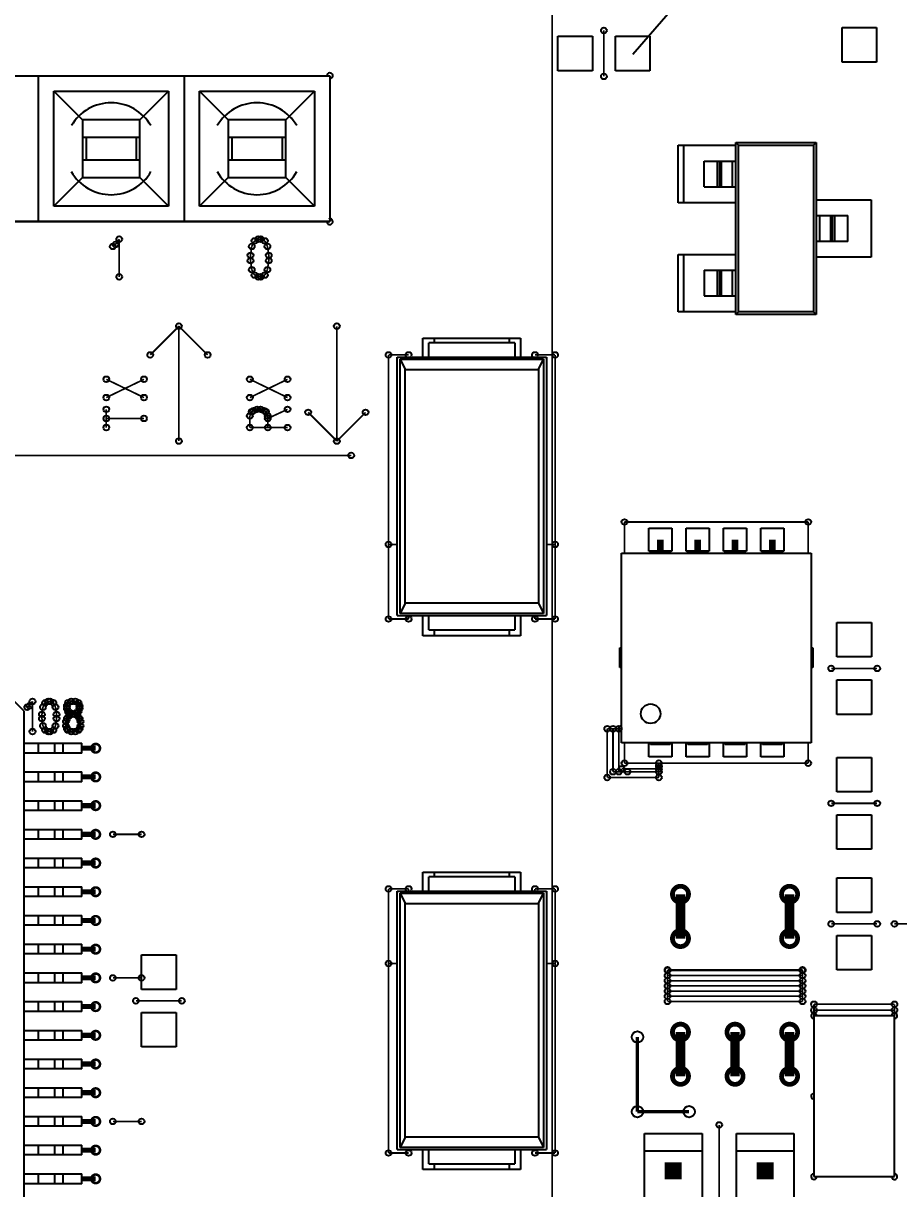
# Model space of a CAD drawing. Header units: millimetres. Extents: x 0 to 297, y 0 to 210.
# Drawn here: x 99.6 to 114.84, y 107.77 to 128.06 of the extents above; entities that cross this region are included whole.
import ezdxf

# ---------------------------------------------------------------- set-up
doc = ezdxf.new("R2010")
doc.units = ezdxf.units.MM
doc.header["$LTSCALE"] = 16.335
doc.layers.get('0').update_dxf_attribs({"linetype": 'CONTINUOUS'})
doc.layers.add('1', color=7, linetype='CONTINUOUS')
doc.styles.get("Standard").update_dxf_attribs({"font": 'txt', "width": 0.8})
doc.styles.add('TEXTSTYLE_1', font='gdt', dxfattribs={"width": 0.8})
doc.dimstyles.new('DIMSTYLE_2', dxfattribs={"dimtxt": 4, "dimasz": 4.8, "dimexe": 3, "dimexo": 1.6, "dimtad": 0, "dimtih": 1, "dimtoh": 1, "dimdsep": 46, "dimtxsty": 'Standard', "dimblk": '_FILLED', "dimblk1": '_FILLED', "dimblk2": '_FILLED', "dimcen": 0.09, "dimadec": 0, "dimazin": 0, "dimtp": 0.1, "dimtm": 0.1, "dimtfac": 1, "dimtmove": 0, "dimatfit": 2, "dimldrblk": '_FILLED', "dimfxl": 1, "dimtolj": 1, "dimarcsym": 0})

# ---------------------------------------------------------------- blocks, each defined once
blk = doc.blocks.new('_FILLED')
at = {"color": 0, "linetype": 'ByBlock'}
blk.add_solid([(0, 0), (-1, 0.1667), (-1, -0.1667)], dxfattribs=at)
blk = doc.blocks.new('*D2')
at = {"color": 2, "linetype": 'Continuous'}
for p, q in [((117.809, 136.289), (132.02, 152.691)), ((132.02, 152.691), (136.02, 152.691)), ((119.119, 137.801), (117.809, 136.289)), ((117.809, 136.289), (110.213, 127.522)), ((116.499, 134.777), (117.809, 136.289))]:
    blk.add_line(p, q, dxfattribs=at)
at = {"color": 2, "linetype": 'Continuous', "xscale": 4.8, "yscale": 4.8, "zscale": 4.8}
for p, rotation in [((119.119, 137.801), 229.0936271237), ((116.499, 134.777), 49.092867898)]:
    blk.add_blockref('_FILLED', p, dxfattribs=dict(at, rotation=rotation))
at = {"color": 2, "linetype": 'Continuous', "insert": (138.02, 154.691), "char_height": 4, "width": 8.53333, "attachment_point": 1, "line_spacing_factor": 0.9, "style": 'TEXTSTYLE_1'}
blk.add_mtext('{\\Fgdt;n}\\Ftxt;4', dxfattribs=at)

msp = doc.modelspace()

# ---------------------------------------------------------------- linework, layer by layer
at = {"layer": '1', "color": 7, "linetype": 'Continuous'}
for p, q in [((113.859, 127.988), (114.459, 127.988)), ((113.859, 127.388), (113.859, 127.988)), ((114.459, 127.988), (114.459, 127.388)), ((108.909, 127.838), (109.509, 127.838)), ((108.909, 127.238), (108.909, 127.838)), ((109.509, 127.838), (109.509, 127.238)), ((109.909, 127.838), (110.509, 127.838)), ((109.909, 127.238), (109.909, 127.838)), ((110.509, 127.838), (110.509, 127.238)), ((114.459, 127.388), (113.859, 127.388)), ((84.618, 127.149), (104.938, 127.149)), ((99.858, 127.149), (99.858, 124.609)), ((102.398, 127.149), (102.398, 124.609)), ((104.938, 127.149), (104.938, 124.609)), ((109.509, 127.238), (108.909, 127.238)), ((110.509, 127.238), (109.909, 127.238)), ((100.128, 126.879), (102.128, 126.879)), ((100.128, 124.879), (100.128, 126.879)), ((100.628, 126.379), (100.128, 126.879)), ((101.628, 126.379), (102.128, 126.879)), ((102.128, 126.879), (102.128, 124.879)), ((102.668, 126.879), (104.668, 126.879)), ((102.668, 124.879), (102.668, 126.879)), ((103.168, 126.379), (102.668, 126.879)), ((104.168, 126.379), (104.668, 126.879)), ((104.668, 126.879), (104.668, 124.879)), ((101.628, 126.379), (100.628, 126.379)), ((100.628, 126.379), (100.628, 125.379)), ((101.628, 125.379), (101.628, 126.379)), ((104.168, 126.379), (103.168, 126.379)), ((103.168, 126.379), (103.168, 125.379)), ((104.168, 125.379), (104.168, 126.379)), ((100.628, 126.079), (101.628, 126.079)), ((100.692, 126.079), (100.692, 125.679)), ((101.564, 126.079), (101.564, 125.679)), ((103.168, 126.079), (104.168, 126.079)), ((103.232, 126.079), (103.232, 125.679)), ((104.104, 126.079), (104.104, 125.679)), ((111.004, 125.938), (112.006, 125.938)), ((111.004, 124.938), (111.004, 125.938)), ((111.104, 124.938), (111.104, 125.938)), ((112.004, 125.938), (112.004, 125.664)), ((112.006, 125.989), (113.406, 125.989)), ((112.006, 122.989), (112.006, 125.989)), ((112.006, 125.989), (112.054, 125.941)), ((112.054, 125.941), (113.358, 125.941)), ((112.054, 123.037), (112.054, 125.941)), ((113.406, 125.989), (113.358, 125.941)), ((113.358, 125.941), (113.358, 123.037)), ((113.406, 125.989), (113.406, 122.989)), ((101.628, 125.679), (100.628, 125.679)), ((104.168, 125.679), (103.168, 125.679)), ((111.456, 125.664), (112.006, 125.664)), ((111.456, 125.214), (111.456, 125.664)), ((111.679, 125.664), (111.679, 125.214)), ((111.728, 125.214), (111.728, 125.664)), ((111.751, 125.664), (111.751, 125.214)), ((111.949, 125.214), (111.949, 125.664)), ((100.628, 125.379), (100.128, 124.879)), ((100.628, 125.379), (101.628, 125.379)), ((102.128, 124.879), (101.628, 125.379)), ((103.168, 125.379), (102.668, 124.879)), ((103.168, 125.379), (104.168, 125.379)), ((104.668, 124.879), (104.168, 125.379)), ((111.456, 125.214), (112.006, 125.214)), ((112.004, 125.214), (112.004, 124.938)), ((102.128, 124.879), (100.128, 124.879)), ((104.668, 124.879), (102.668, 124.879)), ((112.006, 124.938), (111.004, 124.938)), ((113.406, 124.988), (114.364, 124.988)), ((114.364, 124.988), (114.364, 123.988)), ((113.406, 124.714), (113.956, 124.714)), ((113.462, 124.714), (113.462, 124.264)), ((113.661, 124.264), (113.661, 124.714)), ((113.683, 124.714), (113.683, 124.264)), ((113.733, 124.264), (113.733, 124.714)), ((113.956, 124.264), (113.956, 124.714)), ((104.938, 124.609), (84.618, 124.609)), ((113.956, 124.264), (113.406, 124.264)), ((111.004, 124.038), (112.006, 124.038)), ((111.004, 123.038), (111.004, 124.038)), ((111.104, 123.038), (111.104, 124.038)), ((112.004, 124.038), (112.004, 123.764)), ((114.364, 123.988), (113.406, 123.988)), ((111.456, 123.764), (112.006, 123.764)), ((111.456, 123.764), (111.456, 123.314)), ((111.679, 123.764), (111.679, 123.314)), ((111.728, 123.314), (111.728, 123.764)), ((111.751, 123.764), (111.751, 123.314)), ((111.949, 123.314), (111.949, 123.764)), ((111.456, 123.314), (112.006, 123.314)), ((112.004, 123.314), (112.004, 123.038)), ((112.006, 123.038), (111.004, 123.038)), ((112.006, 122.989), (112.054, 123.037)), ((113.358, 123.037), (112.054, 123.037)), ((113.406, 122.989), (113.358, 123.037)), ((113.406, 122.989), (112.006, 122.989)), ((106.559, 122.578), (108.259, 122.578)), ((106.559, 122.249), (106.559, 122.578)), ((108.159, 122.499), (106.659, 122.499)), ((106.659, 122.249), (106.659, 122.499)), ((106.759, 122.499), (106.759, 122.578)), ((108.059, 122.578), (108.059, 122.499)), ((108.159, 122.499), (108.159, 122.249)), ((108.259, 122.578), (108.259, 122.249)), ((106.109, 122.249), (108.709, 122.249)), ((106.109, 117.749), (106.109, 122.249)), ((106.159, 122.214), (108.659, 122.214)), ((106.159, 117.784), (106.159, 122.214)), ((106.159, 122.214), (106.249, 122.032)), ((108.569, 122.032), (108.659, 122.214)), ((108.659, 122.214), (108.659, 117.784)), ((108.709, 122.249), (108.709, 117.749)), ((106.249, 122.032), (108.569, 122.032)), ((106.249, 117.966), (106.249, 122.032)), ((108.569, 122.032), (108.569, 117.966)), ((110.493, 118.868), (110.493, 119.268)), ((110.493, 119.268), (110.893, 119.268)), ((110.893, 119.268), (110.893, 118.868)), ((111.143, 119.268), (111.543, 119.268)), ((111.143, 118.868), (111.143, 119.268)), ((111.543, 119.268), (111.543, 118.868)), ((111.793, 118.868), (111.793, 119.268)), ((111.793, 119.268), (112.193, 119.268)), ((112.193, 119.268), (112.193, 118.868)), ((112.443, 118.868), (112.443, 119.268)), ((112.443, 119.268), (112.843, 119.268)), ((112.843, 119.268), (112.843, 118.868)), ((110.018, 115.534), (110.018, 118.834)), ((110.018, 118.834), (113.318, 118.834)), ((110.893, 118.868), (110.493, 118.868)), ((110.523, 118.864), (110.863, 118.864)), ((110.523, 118.834), (110.523, 118.864)), ((110.863, 118.864), (110.863, 118.834)), ((111.543, 118.868), (111.143, 118.868)), ((111.173, 118.864), (111.513, 118.864)), ((111.173, 118.834), (111.173, 118.864)), ((111.513, 118.864), (111.513, 118.834)), ((112.193, 118.868), (111.793, 118.868)), ((111.823, 118.834), (111.823, 118.864)), ((111.823, 118.864), (112.163, 118.864)), ((112.163, 118.864), (112.163, 118.834)), ((112.843, 118.868), (112.443, 118.868)), ((112.473, 118.834), (112.473, 118.864)), ((112.473, 118.864), (112.813, 118.864)), ((112.813, 118.864), (112.813, 118.834)), ((113.318, 118.834), (113.318, 115.534)), ((106.249, 117.966), (106.159, 117.784)), ((108.569, 117.966), (106.249, 117.966)), ((108.569, 117.966), (108.659, 117.784)), ((106.109, 117.749), (108.709, 117.749)), ((108.659, 117.784), (106.159, 117.784)), ((106.559, 117.398), (106.559, 117.749)), ((106.659, 117.499), (106.659, 117.749)), ((108.159, 117.749), (108.159, 117.499)), ((108.259, 117.749), (108.259, 117.398)), ((113.768, 117.628), (114.368, 117.628)), ((113.768, 117.028), (113.768, 117.628)), ((114.368, 117.628), (114.368, 117.028)), ((108.259, 117.398), (106.559, 117.398)), ((106.659, 117.499), (108.159, 117.499)), ((106.759, 117.398), (106.759, 117.499)), ((108.059, 117.499), (108.059, 117.398)), ((109.988, 117.184), (110.018, 117.184)), ((109.988, 116.844), (109.988, 117.184)), ((113.318, 117.184), (113.348, 117.184)), ((113.348, 117.184), (113.348, 116.844)), ((114.368, 117.028), (113.768, 117.028)), ((110.018, 116.844), (109.988, 116.844)), ((113.348, 116.844), (113.318, 116.844)), ((99.609, 116.089), (99.109, 116.589)), ((113.768, 116.628), (114.368, 116.628)), ((113.768, 116.028), (113.768, 116.628)), ((114.368, 116.628), (114.368, 116.028)), ((99.609, 116.089), (99.609, 97.289)), ((114.368, 116.028), (113.768, 116.028)), ((99.609, 115.524), (100.62, 115.524)), ((99.859, 115.524), (99.859, 115.354)), ((100.149, 115.354), (100.149, 115.524)), ((100.29, 115.354), (100.29, 115.524)), ((100.62, 115.354), (100.62, 115.524)), ((113.318, 115.534), (110.018, 115.534)), ((110.493, 115.288), (110.493, 115.534)), ((110.523, 115.504), (110.523, 115.534)), ((110.863, 115.504), (110.523, 115.504)), ((110.863, 115.504), (110.863, 115.534)), ((110.893, 115.534), (110.893, 115.288)), ((111.143, 115.288), (111.143, 115.534)), ((111.173, 115.504), (111.173, 115.534)), ((111.513, 115.504), (111.173, 115.504)), ((111.513, 115.504), (111.513, 115.534)), ((111.543, 115.534), (111.543, 115.288)), ((111.793, 115.288), (111.793, 115.534)), ((111.823, 115.504), (111.823, 115.534)), ((112.163, 115.504), (111.823, 115.504)), ((112.163, 115.504), (112.163, 115.534)), ((112.193, 115.534), (112.193, 115.288)), ((112.443, 115.288), (112.443, 115.534)), ((112.473, 115.504), (112.473, 115.534)), ((112.813, 115.504), (112.473, 115.504)), ((112.813, 115.504), (112.813, 115.534)), ((112.843, 115.534), (112.843, 115.288)), ((100.62, 115.354), (99.609, 115.354)), ((110.893, 115.288), (110.493, 115.288)), ((111.543, 115.288), (111.143, 115.288)), ((112.193, 115.288), (111.793, 115.288)), ((112.843, 115.288), (112.443, 115.288)), ((113.768, 115.278), (114.368, 115.278)), ((113.768, 114.678), (113.768, 115.278)), ((114.368, 115.278), (114.368, 114.678)), ((99.609, 115.024), (100.62, 115.024)), ((99.859, 115.024), (99.859, 114.854)), ((100.149, 114.854), (100.149, 115.024)), ((100.29, 114.854), (100.29, 115.024)), ((100.62, 114.854), (100.62, 115.024)), ((100.62, 114.854), (99.609, 114.854)), ((114.368, 114.678), (113.768, 114.678)), ((99.609, 114.524), (100.62, 114.524)), ((99.859, 114.524), (99.859, 114.354)), ((100.149, 114.354), (100.149, 114.524)), ((100.29, 114.354), (100.29, 114.524)), ((100.62, 114.354), (100.62, 114.524)), ((100.62, 114.354), (99.609, 114.354)), ((113.768, 114.278), (114.368, 114.278)), ((113.768, 113.678), (113.768, 114.278)), ((114.368, 114.278), (114.368, 113.678)), ((99.609, 114.024), (100.62, 114.024)), ((99.859, 114.024), (99.859, 113.854)), ((100.149, 113.854), (100.149, 114.024)), ((100.29, 113.854), (100.29, 114.024)), ((100.62, 113.854), (100.62, 114.024)), ((100.62, 113.854), (99.609, 113.854)), ((114.368, 113.678), (113.768, 113.678)), ((99.609, 113.524), (100.62, 113.524)), ((99.859, 113.524), (99.859, 113.354)), ((100.149, 113.354), (100.149, 113.524)), ((100.29, 113.354), (100.29, 113.524)), ((100.62, 113.354), (100.62, 113.524)), ((100.62, 113.354), (99.609, 113.354)), ((106.559, 113.278), (108.259, 113.278)), ((106.559, 112.949), (106.559, 113.278)), ((106.759, 113.199), (106.759, 113.278)), ((108.059, 113.278), (108.059, 113.199)), ((108.259, 113.278), (108.259, 112.949)), ((108.159, 113.199), (106.659, 113.199)), ((106.659, 112.949), (106.659, 113.199)), ((108.159, 113.199), (108.159, 112.949)), ((113.768, 113.178), (114.368, 113.178)), ((113.768, 112.578), (113.768, 113.178)), ((114.368, 113.178), (114.368, 112.578)), ((99.609, 113.024), (100.62, 113.024)), ((100.62, 112.854), (99.609, 112.854)), ((99.859, 113.024), (99.859, 112.854)), ((100.149, 112.854), (100.149, 113.024)), ((100.29, 112.854), (100.29, 113.024)), ((100.62, 112.854), (100.62, 113.024)), ((106.109, 112.949), (108.709, 112.949)), ((106.109, 108.449), (106.109, 112.949)), ((106.159, 112.914), (108.659, 112.914)), ((106.159, 108.484), (106.159, 112.914)), ((106.159, 112.914), (106.249, 112.732)), ((108.569, 112.732), (108.659, 112.914)), ((108.659, 112.914), (108.659, 108.484)), ((108.709, 112.949), (108.709, 108.449)), ((106.249, 112.732), (108.569, 112.732)), ((106.249, 108.666), (106.249, 112.732)), ((108.569, 112.732), (108.569, 108.666)), ((99.609, 112.524), (100.62, 112.524)), ((99.859, 112.524), (99.859, 112.354)), ((100.149, 112.354), (100.149, 112.524)), ((100.29, 112.354), (100.29, 112.524)), ((100.62, 112.354), (100.62, 112.524)), ((114.368, 112.578), (113.768, 112.578)), ((100.62, 112.354), (99.609, 112.354)), ((113.768, 112.178), (114.368, 112.178)), ((113.768, 111.578), (113.768, 112.178)), ((114.368, 112.178), (114.368, 111.578)), ((99.609, 112.024), (100.62, 112.024)), ((100.62, 111.854), (99.609, 111.854)), ((99.859, 112.024), (99.859, 111.854)), ((100.149, 111.854), (100.149, 112.024)), ((100.29, 111.854), (100.29, 112.024)), ((100.62, 111.854), (100.62, 112.024)), ((101.659, 111.838), (102.259, 111.838)), ((101.659, 111.238), (101.659, 111.838)), ((102.259, 111.838), (102.259, 111.238)), ((99.609, 111.524), (100.62, 111.524)), ((99.859, 111.524), (99.859, 111.354)), ((100.149, 111.354), (100.149, 111.524)), ((100.29, 111.354), (100.29, 111.524)), ((100.62, 111.354), (100.62, 111.524)), ((114.368, 111.578), (113.768, 111.578)), ((100.62, 111.354), (99.609, 111.354)), ((102.259, 111.238), (101.659, 111.238)), ((99.609, 111.024), (100.62, 111.024)), ((99.859, 111.024), (99.859, 110.854)), ((100.149, 110.854), (100.149, 111.024)), ((100.29, 110.854), (100.29, 111.024)), ((100.62, 110.854), (100.62, 111.024)), ((100.62, 110.854), (99.609, 110.854)), ((101.659, 110.838), (102.259, 110.838)), ((101.659, 110.238), (101.659, 110.838)), ((102.259, 110.838), (102.259, 110.238)), ((113.368, 110.779), (113.368, 107.979)), ((114.768, 110.779), (113.368, 110.779)), ((114.768, 107.979), (114.768, 110.779)), ((99.609, 110.524), (100.62, 110.524)), ((99.859, 110.524), (99.859, 110.354)), ((100.149, 110.354), (100.149, 110.524)), ((100.29, 110.354), (100.29, 110.524)), ((100.62, 110.354), (100.62, 110.524)), ((100.62, 110.354), (99.609, 110.354)), ((102.259, 110.238), (101.659, 110.238)), ((99.609, 110.024), (100.62, 110.024)), ((99.859, 110.024), (99.859, 109.854)), ((100.149, 109.854), (100.149, 110.024)), ((100.29, 109.854), (100.29, 110.024)), ((100.62, 109.854), (100.62, 110.024)), ((100.62, 109.854), (99.609, 109.854)), ((99.609, 109.524), (100.62, 109.524)), ((99.859, 109.524), (99.859, 109.354)), ((100.149, 109.354), (100.149, 109.524)), ((100.29, 109.354), (100.29, 109.524)), ((100.62, 109.354), (100.62, 109.524)), ((100.62, 109.354), (99.609, 109.354)), ((99.609, 109.024), (100.62, 109.024)), ((99.859, 109.024), (99.859, 108.854)), ((100.149, 108.854), (100.149, 109.024)), ((100.29, 108.854), (100.29, 109.024)), ((100.62, 108.854), (100.62, 109.024)), ((100.62, 108.854), (99.609, 108.854)), ((106.249, 108.666), (106.159, 108.484)), ((108.569, 108.666), (106.249, 108.666)), ((108.569, 108.666), (108.659, 108.484)), ((110.418, 108.728), (111.418, 108.728)), ((110.418, 107.428), (110.418, 108.728)), ((111.418, 108.728), (111.418, 107.428)), ((112.018, 108.728), (113.018, 108.728)), ((112.018, 107.428), (112.018, 108.728)), ((113.018, 108.728), (113.018, 107.428)), ((99.609, 108.524), (100.62, 108.524)), ((99.859, 108.524), (99.859, 108.354)), ((100.149, 108.354), (100.149, 108.524)), ((100.29, 108.354), (100.29, 108.524)), ((100.62, 108.354), (100.62, 108.524)), ((106.109, 108.449), (108.709, 108.449)), ((108.659, 108.484), (106.159, 108.484)), ((106.559, 108.098), (106.559, 108.449)), ((106.659, 108.199), (106.659, 108.449)), ((108.159, 108.449), (108.159, 108.199)), ((108.259, 108.449), (108.259, 108.098)), ((110.418, 108.428), (111.418, 108.428)), ((112.018, 108.428), (113.018, 108.428)), ((100.62, 108.354), (99.609, 108.354)), ((106.659, 108.199), (108.159, 108.199)), ((106.759, 108.098), (106.759, 108.199)), ((108.059, 108.199), (108.059, 108.098)), ((99.609, 108.024), (100.62, 108.024)), ((99.859, 108.024), (99.859, 107.854)), ((100.149, 107.854), (100.149, 108.024)), ((100.29, 107.854), (100.29, 108.024)), ((100.62, 107.854), (100.62, 108.024)), ((108.259, 108.098), (106.559, 108.098)), ((113.368, 107.979), (114.768, 107.979)), ((100.62, 107.854), (99.609, 107.854))]:
    msp.add_line(p, q, dxfattribs=at)
at = {"layer": '1', "color": 9, "linetype": 'Continuous'}
for points, const_width in [([(108.809, 128.288), (108.809, 93.649)], 0.0297), ([(109.709, 127.938), (109.709, 127.138)], 0.0297), ([(104.938, 124.608), (84.618, 124.608)], 0.0297), ([(101.157, 124.178), (101.202, 124.21)], 0.0297), ([(101.202, 124.21), (101.27, 124.303)], 0.0297), ([(101.27, 124.303), (101.27, 123.647)], 0.0297), ([(103.623, 124.272), (103.577, 124.178)], 0.0297), ([(103.691, 124.303), (103.623, 124.272)], 0.0297), ([(103.737, 124.303), (103.691, 124.303)], 0.0297), ([(103.805, 124.272), (103.737, 124.303)], 0.0297), ([(103.85, 124.178), (103.805, 124.272)], 0.0297), ([(103.577, 124.178), (103.555, 124.022)], 0.0297), ([(103.555, 124.022), (103.555, 123.929)], 0.0297), ([(103.873, 124.022), (103.85, 124.178)], 0.0297), ([(103.873, 123.929), (103.873, 124.022)], 0.0297), ([(103.555, 123.929), (103.577, 123.772)], 0.0297), ([(103.85, 123.772), (103.873, 123.929)], 0.0297), ([(103.577, 123.772), (103.623, 123.679)], 0.0297), ([(103.623, 123.679), (103.691, 123.647)], 0.0297), ([(103.691, 123.647), (103.737, 123.647)], 0.0297), ([(103.737, 123.647), (103.805, 123.679)], 0.0297), ([(103.805, 123.679), (103.85, 123.772)], 0.0297), ([(101.809, 122.288), (102.309, 122.788)], 0.0297), ([(102.309, 122.788), (102.809, 122.288)], 0.0297), ([(102.309, 120.788), (102.309, 122.788)], 0.0297), ([(105.059, 122.788), (105.059, 120.788)], 0.0297), ([(105.959, 122.288), (106.309, 122.288)], 0.0297), ([(105.959, 117.688), (105.959, 122.288)], 0.0297), ([(108.859, 122.288), (108.509, 122.288)], 0.0297), ([(108.859, 117.688), (108.859, 122.288)], 0.0297), ([(101.044, 121.545), (101.7, 121.863)], 0.0297), ([(101.044, 121.863), (101.7, 121.545)], 0.0297), ([(103.544, 121.545), (104.2, 121.863)], 0.0297), ([(103.544, 121.863), (104.2, 121.545)], 0.0297), ([(101.044, 121.022), (101.044, 121.34)], 0.0297), ([(101.044, 121.181), (101.7, 121.181)], 0.0297), ([(103.544, 121.226), (103.575, 121.295)], 0.0297), ([(103.544, 121.022), (103.544, 121.226)], 0.0297), ([(103.575, 121.295), (103.606, 121.317)], 0.0297), ([(103.606, 121.317), (103.669, 121.34)], 0.0297), ([(103.669, 121.34), (103.731, 121.34)], 0.0297), ([(103.731, 121.34), (103.793, 121.317)], 0.0297), ([(103.793, 121.317), (103.825, 121.295)], 0.0297), ([(103.825, 121.295), (103.856, 121.226)], 0.0297), ([(103.856, 121.181), (104.2, 121.34)], 0.0297), ([(103.856, 121.226), (103.856, 121.022)], 0.0297), ([(105.059, 120.788), (104.559, 121.288)], 0.0297), ([(105.559, 121.288), (105.059, 120.788)], 0.0297), ([(103.544, 121.022), (104.2, 121.022)], 0.0297), ([(87.559, 120.538), (105.309, 120.538)], 0.0297), ([(110.068, 119.378), (113.268, 119.378)], 0.0297), ([(110.068, 118.834), (110.068, 119.378)], 0.0297), ([(113.268, 119.378), (113.268, 118.834)], 0.0297), ([(106.109, 118.988), (105.959, 118.988)], 0.0297), ([(108.859, 118.988), (108.709, 118.988)], 0.0297), ([(106.309, 117.688), (106.309, 117.749)], 0.0297), ([(108.509, 117.749), (108.509, 117.688)], 0.0297), ([(106.309, 117.688), (105.959, 117.688)], 0.0297), ([(108.509, 117.688), (108.859, 117.688)], 0.0297), ([(114.468, 116.828), (113.668, 116.828)], 0.0297), ([(99.668, 116.153), (99.704, 116.178)], 0.0297), ([(99.704, 116.178), (99.759, 116.253)], 0.0297), ([(99.759, 116.253), (99.759, 115.728)], 0.0297), ([(99.941, 116.153), (99.923, 116.028)], 0.0297), ([(99.977, 116.228), (99.941, 116.153)], 0.0297), ([(100.032, 116.253), (99.977, 116.228)], 0.0297), ([(100.068, 116.253), (100.032, 116.253)], 0.0297), ([(100.123, 116.228), (100.068, 116.253)], 0.0297), ([(100.159, 116.153), (100.123, 116.228)], 0.0297), ([(100.177, 116.028), (100.159, 116.153)], 0.0297), ([(100.377, 116.228), (100.359, 116.178)], 0.0297), ([(100.359, 116.178), (100.359, 116.128)], 0.0297), ([(100.359, 116.128), (100.377, 116.078)], 0.0297), ([(100.432, 116.253), (100.377, 116.228)], 0.0297), ([(100.504, 116.253), (100.432, 116.253)], 0.0297), ([(100.559, 116.228), (100.504, 116.253)], 0.0297), ([(100.577, 116.178), (100.559, 116.228)], 0.0297), ([(100.559, 116.078), (100.577, 116.128)], 0.0297), ([(100.577, 116.128), (100.577, 116.178)], 0.0297), ([(99.923, 116.028), (99.923, 115.953)], 0.0297), ([(99.923, 115.953), (99.941, 115.828)], 0.0297), ([(100.159, 115.828), (100.177, 115.953)], 0.0297), ([(100.177, 115.953), (100.177, 116.028)], 0.0297), ([(100.341, 115.903), (100.359, 115.953)], 0.0297), ([(100.341, 115.828), (100.341, 115.903)], 0.0297), ([(100.359, 115.953), (100.395, 116.003)], 0.0297), ([(100.377, 116.078), (100.413, 116.053)], 0.0297), ([(100.395, 116.003), (100.45, 116.028)], 0.0297), ([(100.413, 116.053), (100.486, 116.028)], 0.0297), ([(100.45, 116.028), (100.522, 116.053)], 0.0297), ([(100.486, 116.028), (100.541, 116.003)], 0.0297), ([(100.522, 116.053), (100.559, 116.078)], 0.0297), ([(100.541, 116.003), (100.577, 115.953)], 0.0297), ([(100.577, 115.953), (100.595, 115.903)], 0.0297), ([(100.595, 115.903), (100.595, 115.828)], 0.0297), ([(99.941, 115.828), (99.977, 115.753)], 0.0297), ([(99.977, 115.753), (100.032, 115.728)], 0.0297), ([(100.032, 115.728), (100.068, 115.728)], 0.0297), ([(100.068, 115.728), (100.123, 115.753)], 0.0297), ([(100.123, 115.753), (100.159, 115.828)], 0.0297), ([(100.359, 115.778), (100.341, 115.828)], 0.0297), ([(100.377, 115.753), (100.359, 115.778)], 0.0297), ([(100.432, 115.728), (100.377, 115.753)], 0.0297), ([(100.504, 115.728), (100.432, 115.728)], 0.0297), ([(100.559, 115.753), (100.504, 115.728)], 0.0297), ([(100.577, 115.778), (100.559, 115.753)], 0.0297), ([(100.595, 115.828), (100.577, 115.778)], 0.0297), ([(110.018, 115.778), (109.768, 115.778)], 0.0297), ([(109.768, 115.778), (109.768, 114.928)], 0.0297), ([(109.868, 115.778), (109.868, 115.028)], 0.0297), ([(109.968, 115.778), (109.968, 115.028)], 0.0297), ([(110.068, 115.178), (110.068, 115.534)], 0.0297), ([(113.268, 115.534), (113.268, 115.178)], 0.0297), ([(110.668, 115.078), (110.018, 115.078)], 0.0297), ([(113.268, 115.178), (110.068, 115.178)], 0.0297), ([(110.668, 114.928), (110.668, 115.178)], 0.0297), ([(109.768, 114.928), (110.668, 114.928)], 0.0297), ([(109.868, 115.028), (110.668, 115.028)], 0.0297), ([(114.468, 114.478), (113.668, 114.478)], 0.0297), ([(101.159, 113.938), (101.659, 113.938)], 0.0297), ([(106.309, 112.988), (105.959, 112.988)], 0.0297), ([(105.959, 112.988), (105.959, 108.388)], 0.0297), ([(106.309, 112.949), (106.309, 112.988)], 0.0297), ([(108.509, 112.988), (108.859, 112.988)], 0.0297), ([(108.509, 112.988), (108.509, 112.949)], 0.0297), ([(108.859, 112.988), (108.859, 108.388)], 0.0297), ([(113.668, 112.378), (114.468, 112.378)], 0.0297), ([(114.768, 112.378), (115.568, 112.378)], 0.0297), ([(105.959, 111.688), (106.109, 111.688)], 0.0297), ([(108.709, 111.688), (108.859, 111.688)], 0.0297), ([(101.159, 111.438), (101.659, 111.438)], 0.0297), ([(110.818, 111.028), (110.818, 111.578)], 0.0297), ([(110.818, 111.578), (113.168, 111.578)], 0.0297), ([(110.818, 111.567), (113.168, 111.567)], 0.0297), ([(110.818, 111.477), (113.168, 111.477)], 0.0297), ([(113.168, 111.578), (113.168, 111.028)], 0.0297), ([(110.818, 111.388), (113.168, 111.388)], 0.0297), ([(110.818, 111.297), (113.168, 111.297)], 0.0297), ([(101.559, 111.038), (102.359, 111.038)], 0.0297), ([(110.818, 111.207), (113.168, 111.207)], 0.0297), ([(110.818, 111.118), (113.168, 111.118)], 0.0297), ([(113.168, 111.028), (110.818, 111.028)], 0.0297), ([(113.368, 110.978), (114.768, 110.978)], 0.0297), ([(113.368, 110.778), (113.368, 110.978)], 0.0297), ([(114.768, 110.878), (113.368, 110.878)], 0.0297), ([(114.768, 110.978), (114.768, 110.778)], 0.0297), ([(110.293, 110.408), (110.293, 109.108)], 0.0594), ([(110.293, 109.108), (111.193, 109.108)], 0.0594), ([(101.159, 108.938), (101.659, 108.938)], 0.0297), ([(111.718, 107.278), (111.718, 108.878)], 0.0297), ([(105.959, 108.388), (106.309, 108.388)], 0.0297), ([(108.859, 108.388), (108.509, 108.388)], 0.0297), ([(114.768, 107.978), (113.368, 107.978)], 0.0297)]:
    msp.add_lwpolyline(points, dxfattribs=dict(at, const_width=const_width))
at = {"layer": '1', "color": 1, "linetype": 'Continuous'}
for points, const_width in [([(110.693, 118.864), (110.693, 119.068)], 0.119), ([(111.343, 118.864), (111.343, 119.068)], 0.119), ([(111.993, 118.864), (111.993, 119.068)], 0.119), ([(112.643, 118.864), (112.643, 119.068)], 0.119), ([(110.693, 115.488), (110.693, 115.504)], 0.119), ([(111.343, 115.488), (111.343, 115.504)], 0.119), ([(111.993, 115.488), (111.993, 115.504)], 0.119), ([(112.643, 115.488), (112.643, 115.504)], 0.119), ([(100.62, 115.438), (100.859, 115.438)], 0.0891), ([(100.62, 114.938), (100.859, 114.938)], 0.0891), ([(100.62, 114.438), (100.859, 114.438)], 0.0891), ([(100.62, 113.938), (100.859, 113.938)], 0.0891), ([(100.62, 113.438), (100.859, 113.438)], 0.0891), ([(100.62, 112.938), (100.859, 112.938)], 0.0891), ([(111.043, 112.123), (111.043, 112.894)], 0.166), ([(112.943, 112.123), (112.943, 112.894)], 0.166), ([(100.62, 112.438), (100.859, 112.438)], 0.0891), ([(100.62, 111.938), (100.859, 111.938)], 0.0891), ([(100.62, 111.438), (100.859, 111.438)], 0.0891), ([(100.62, 110.938), (100.859, 110.938)], 0.0891), ([(100.62, 110.438), (100.859, 110.438)], 0.0891), ([(111.043, 109.724), (111.043, 110.493)], 0.166), ([(111.993, 109.724), (111.993, 110.493)], 0.166), ([(112.943, 109.724), (112.943, 110.493)], 0.166), ([(100.62, 109.938), (100.859, 109.938)], 0.0891), ([(100.62, 109.438), (100.859, 109.438)], 0.0891), ([(100.62, 108.938), (100.859, 108.938)], 0.0891), ([(100.62, 108.438), (100.859, 108.438)], 0.0891), ([(110.918, 108.228), (110.918, 107.928)], 0.297), ([(112.518, 108.228), (112.518, 107.928)], 0.297), ([(100.62, 107.938), (100.859, 107.938)], 0.0891)]:
    msp.add_lwpolyline(points, dxfattribs=dict(at, const_width=const_width))
at = {"layer": '1', "color": 7, "linetype": 'Continuous'}
for points, const_width in [([(100.784, 115.438, 1), (100.934, 115.438, 1)], 0.0445), ([(100.784, 114.938, 1), (100.934, 114.938, 1)], 0.0445), ([(100.784, 114.438, 1), (100.934, 114.438, 1)], 0.0445), ([(100.784, 113.938, 1), (100.934, 113.938, 1)], 0.0445), ([(100.784, 113.438, 1), (100.934, 113.438, 1)], 0.0445), ([(110.903, 112.894, 1), (111.183, 112.894, 1)], 0.0832), ([(112.803, 112.894, 1), (113.083, 112.894, 1)], 0.0832), ([(100.784, 112.938, 1), (100.934, 112.938, 1)], 0.0445), ([(100.784, 112.438, 1), (100.934, 112.438, 1)], 0.0445), ([(110.903, 112.123, 1), (111.183, 112.123, 1)], 0.0832), ([(112.803, 112.123, 1), (113.083, 112.123, 1)], 0.0832), ([(100.784, 111.938, 1), (100.934, 111.938, 1)], 0.0445), ([(100.784, 111.438, 1), (100.934, 111.438, 1)], 0.0445), ([(100.784, 110.938, 1), (100.934, 110.938, 1)], 0.0445), ([(110.903, 110.493, 1), (111.183, 110.493, 1)], 0.0832), ([(111.853, 110.493, 1), (112.133, 110.493, 1)], 0.0832), ([(112.803, 110.493, 1), (113.083, 110.493, 1)], 0.0832), ([(100.784, 110.438, 1), (100.934, 110.438, 1)], 0.0445), ([(100.784, 109.938, 1), (100.934, 109.938, 1)], 0.0445), ([(110.903, 109.724, 1), (111.183, 109.724, 1)], 0.0832), ([(111.853, 109.724, 1), (112.133, 109.724, 1)], 0.0832), ([(112.803, 109.724, 1), (113.083, 109.724, 1)], 0.0832), ([(100.784, 109.438, 1), (100.934, 109.438, 1)], 0.0445), ([(100.784, 108.938, 1), (100.934, 108.938, 1)], 0.0445), ([(100.784, 108.438, 1), (100.934, 108.438, 1)], 0.0445), ([(100.784, 107.938, 1), (100.934, 107.938, 1)], 0.0445)]:
    msp.add_lwpolyline(points, format="xyb", close=True, dxfattribs=dict(at, const_width=const_width))
for centre, radius in [((109.709, 127.938), 0.05), ((109.709, 127.138), 0.05), ((101.157, 124.178), 0.05), ((101.202, 124.21), 0.05), ((101.27, 124.303), 0.05), ((103.577, 124.178), 0.05), ((103.623, 124.272), 0.05), ((103.691, 124.303), 0.05), ((103.737, 124.303), 0.05), ((103.805, 124.272), 0.05), ((103.85, 124.178), 0.05), ((103.555, 124.022), 0.05), ((103.873, 124.022), 0.05), ((103.555, 123.929), 0.05), ((103.577, 123.772), 0.05), ((103.85, 123.772), 0.05), ((103.873, 123.929), 0.05), ((101.27, 123.647), 0.05), ((103.623, 123.679), 0.05), ((103.691, 123.647), 0.05), ((103.737, 123.647), 0.05), ((103.805, 123.679), 0.05), ((102.309, 122.788), 0.05), ((105.059, 122.788), 0.05), ((101.809, 122.288), 0.05), ((102.809, 122.288), 0.05), ((105.959, 122.288), 0.05), ((106.309, 122.288), 0.05), ((108.509, 122.288), 0.05), ((108.859, 122.288), 0.05), ((101.044, 121.863), 0.05), ((101.7, 121.863), 0.05), ((103.544, 121.863), 0.05), ((104.2, 121.863), 0.05), ((101.044, 121.545), 0.05), ((101.7, 121.545), 0.05), ((103.544, 121.545), 0.05), ((104.2, 121.545), 0.05), ((101.044, 121.34), 0.05), ((103.669, 121.34), 0.05), ((103.731, 121.34), 0.05), ((104.2, 121.34), 0.05), ((101.044, 121.181), 0.05), ((101.7, 121.181), 0.05), ((103.544, 121.226), 0.05), ((103.575, 121.295), 0.05), ((103.606, 121.317), 0.05), ((103.793, 121.317), 0.05), ((103.825, 121.295), 0.05), ((103.856, 121.226), 0.05), ((103.856, 121.181), 0.05), ((104.559, 121.288), 0.05), ((105.559, 121.288), 0.05), ((101.044, 121.022), 0.05), ((103.544, 121.022), 0.05), ((103.856, 121.022), 0.05), ((104.2, 121.022), 0.05), ((102.309, 120.788), 0.05), ((105.059, 120.788), 0.05), ((105.309, 120.538), 0.05), ((110.068, 119.378), 0.05), ((113.268, 119.378), 0.05), ((105.959, 118.988), 0.05), ((108.859, 118.988), 0.05), ((105.959, 117.688), 0.05), ((106.309, 117.688), 0.05), ((108.509, 117.688), 0.05), ((108.859, 117.688), 0.05), ((113.668, 116.828), 0.05), ((114.468, 116.828), 0.05), ((99.759, 116.253), 0.05), ((100.032, 116.253), 0.05), ((100.068, 116.253), 0.05), ((100.432, 116.253), 0.05), ((100.504, 116.253), 0.05), ((99.668, 116.153), 0.05), ((99.704, 116.178), 0.05), ((99.941, 116.153), 0.05), ((99.977, 116.228), 0.05), ((100.123, 116.228), 0.05), ((100.159, 116.153), 0.05), ((100.359, 116.178), 0.05), ((100.359, 116.128), 0.05), ((100.377, 116.228), 0.05), ((100.377, 116.078), 0.05), ((100.413, 116.053), 0.05), ((100.522, 116.053), 0.05), ((100.559, 116.228), 0.05), ((100.559, 116.078), 0.05), ((100.577, 116.178), 0.05), ((100.577, 116.128), 0.05), ((110.523, 116.039), 0.17), ((99.923, 116.028), 0.05), ((99.923, 115.953), 0.05), ((100.177, 116.028), 0.05), ((100.177, 115.953), 0.05), ((100.341, 115.903), 0.05), ((100.359, 115.953), 0.05), ((100.395, 116.003), 0.05), ((100.45, 116.028), 0.05), ((100.486, 116.028), 0.05), ((100.541, 116.003), 0.05), ((100.577, 115.953), 0.05), ((100.595, 115.903), 0.05), ((99.759, 115.728), 0.05), ((99.941, 115.828), 0.05), ((99.977, 115.753), 0.05), ((100.032, 115.728), 0.05), ((100.068, 115.728), 0.05), ((100.123, 115.753), 0.05), ((100.159, 115.828), 0.05), ((100.341, 115.828), 0.05), ((100.359, 115.778), 0.05), ((100.377, 115.753), 0.05), ((100.432, 115.728), 0.05), ((100.504, 115.728), 0.05), ((100.559, 115.753), 0.05), ((100.577, 115.778), 0.05), ((100.595, 115.828), 0.05), ((109.768, 115.778), 0.05), ((109.868, 115.778), 0.05), ((109.968, 115.778), 0.05), ((110.018, 115.078), 0.05), ((110.068, 115.178), 0.05), ((110.668, 115.178), 0.05), ((110.668, 115.128), 0.05), ((110.668, 115.078), 0.05), ((113.268, 115.178), 0.05), ((109.768, 114.928), 0.05), ((109.868, 115.028), 0.05), ((109.968, 115.028), 0.05), ((110.118, 115.028), 0.05), ((110.668, 115.028), 0.05), ((110.668, 114.928), 0.05), ((113.668, 114.478), 0.05), ((114.468, 114.478), 0.05), ((101.159, 113.938), 0.05), ((101.659, 113.938), 0.05), ((105.959, 112.988), 0.05), ((106.309, 112.988), 0.05), ((108.509, 112.988), 0.05), ((108.859, 112.988), 0.05), ((113.668, 112.378), 0.05), ((114.468, 112.378), 0.05), ((114.768, 112.378), 0.05), ((105.959, 111.688), 0.05), ((108.859, 111.688), 0.05), ((101.159, 111.438), 0.05), ((101.659, 111.438), 0.05), ((110.818, 111.578), 0.05), ((110.818, 111.567), 0.05), ((110.818, 111.477), 0.05), ((110.818, 111.388), 0.05), ((113.168, 111.578), 0.05), ((113.168, 111.567), 0.05), ((113.168, 111.477), 0.05), ((113.168, 111.388), 0.05), ((110.818, 111.297), 0.05), ((110.818, 111.207), 0.05), ((113.168, 111.297), 0.05), ((113.168, 111.207), 0.05), ((101.559, 111.038), 0.05), ((102.359, 111.038), 0.05), ((110.818, 111.118), 0.05), ((110.818, 111.028), 0.05), ((113.168, 111.118), 0.05), ((113.168, 111.028), 0.05), ((113.368, 110.978), 0.05), ((114.768, 110.978), 0.05), ((113.368, 110.878), 0.05), ((114.768, 110.878), 0.05), ((110.293, 110.408), 0.0999), ((110.293, 109.108), 0.0999), ((111.193, 109.108), 0.0999), ((101.159, 108.938), 0.05), ((101.659, 108.938), 0.05), ((111.718, 108.878), 0.05), ((105.959, 108.388), 0.05), ((106.309, 108.388), 0.05), ((108.509, 108.388), 0.05), ((108.859, 108.388), 0.05)]:
    msp.add_circle(centre, radius, dxfattribs=at)
for centre, radius, start, end in [((104.938, 127.148), 0.05, 291.4462, 180), ((101.128, 125.878), 0.8, 30.1944, 149.8044), ((103.668, 125.878), 0.8, 30.1944, 149.8044), ((101.128, 125.878), 0.8, 209.8157, 330.1886), ((103.668, 125.878), 0.8, 209.8157, 330.1886), ((104.938, 124.608), 0.05, 180, 110.8642), ((110.018, 115.778), 0.05, 90.1924, 269.8076), ((113.368, 110.778), 0.05, 0.9626, 277.359), ((114.768, 110.778), 0.05, 277.2499, 180), ((113.368, 109.378), 0.05, 98.0632, 277.2997), ((113.368, 107.978), 0.05, 98.0475, 0.9626), ((114.768, 107.978), 0.05, 180, 98.1563)]:
    msp.add_arc(centre, radius, start, end, dxfattribs=at)

# ---------------------------------------------------------------- dimensions: what is measured, and where the dimension line sits
at = {"color": 2, "linetype": 'Continuous'}
dim = msp.add_diameter_dim_2p(p1=(119.119, 137.801), p2=(116.499, 134.777), text='%%c<>', dimstyle='DIMSTYLE_2', override={"dimpost": '<>'}, dxfattribs=at)
dim.commit()
dim.dimension.update_dxf_attribs({"geometry": '*D2', "text_midpoint": (142.287, 152.691), "dimtype": 163})

doc.saveas('drawing.dxf')
